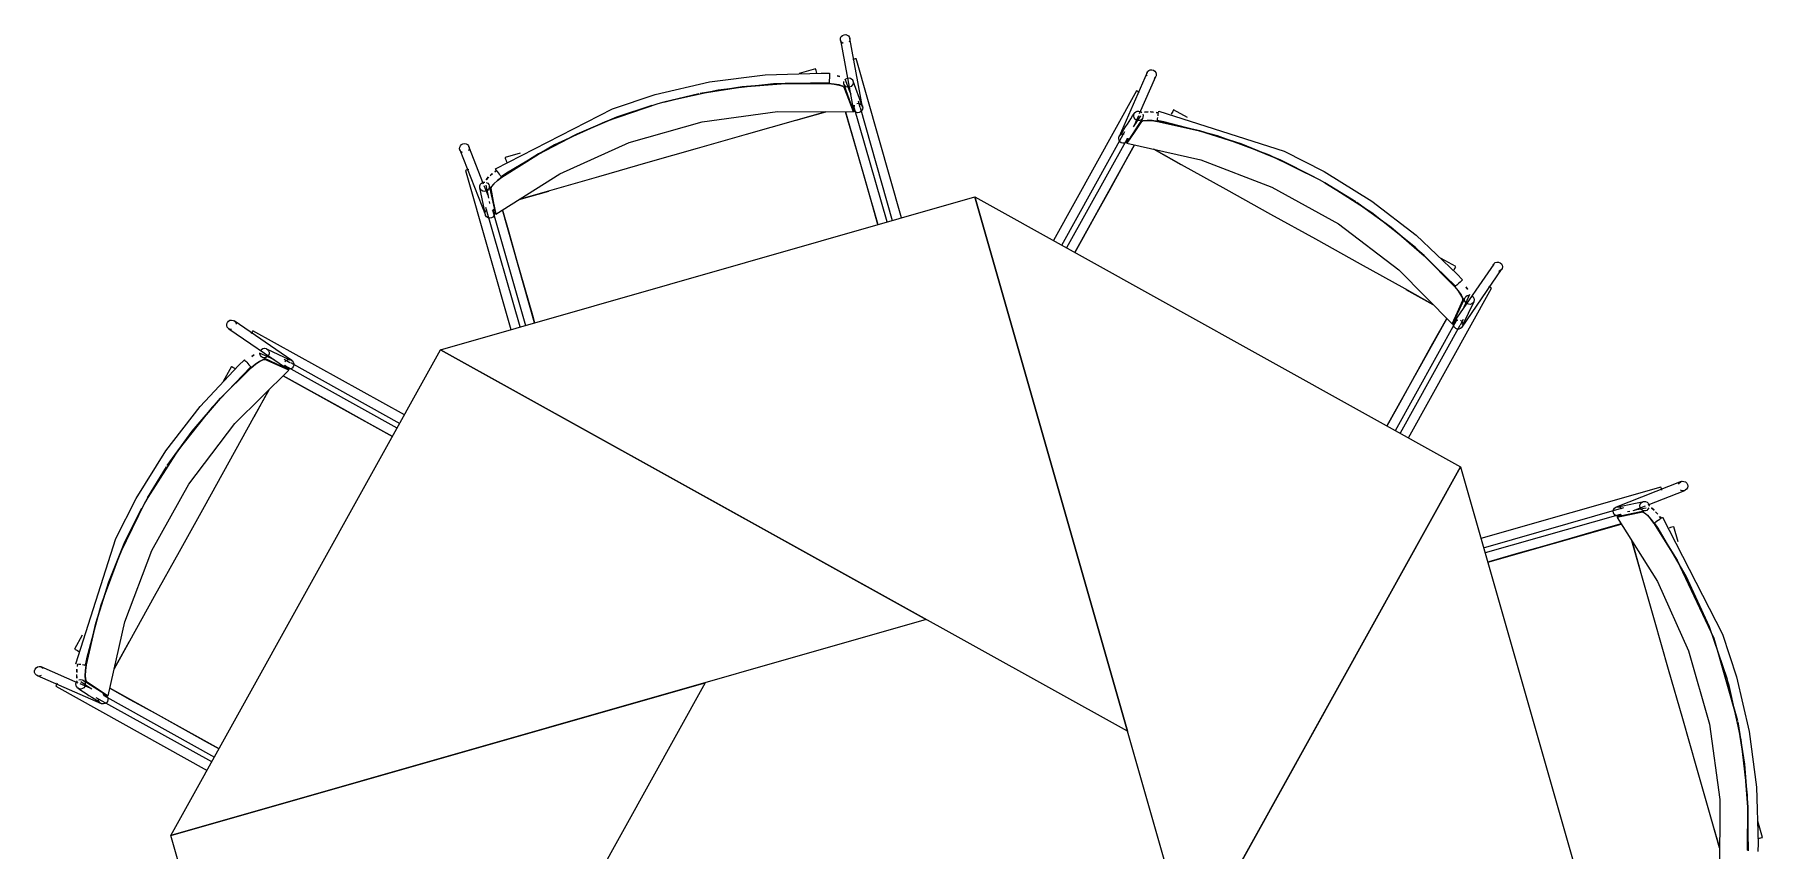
# Model space of a CAD drawing. Header units: metres. Extents: x 2.3 to 42.8, y 0.9 to 31.9.
# Drawn here: x 29.4 to 30.18, y 11.767 to 12.135 of the extents above; entities that cross this region are included whole.
import ezdxf

# ---------------------------------------------------------------- set-up
doc = ezdxf.new("R2010")
doc.units = ezdxf.units.M
for name, color, linetype in [('ARREDI', 9, 'Continuous'), ('PARETI_STRUTTURE', 7, 'Continuous'), ('PORTE_SCALE', 2, 'Continuous')]:
    doc.layers.add(name, color=color, linetype=linetype)

msp = doc.modelspace()

# ---------------------------------------------------------------- linework, layer by layer
at = {"layer": 'ARREDI'}
for points in [[(29.76514, 12.13088), (29.76455, 12.13131), (29.76413, 12.13194), (29.76398, 12.13241), (29.76398, 12.13243), (29.76395, 12.13266), (29.76403, 12.13341), (29.76437, 12.13408)], [(29.76436, 12.13407), (29.7649, 12.13459), (29.7656, 12.13489), (29.76635, 12.13493), (29.76707, 12.13474), (29.76767, 12.1343), (29.76808, 12.13368), (29.76824, 12.1332), (29.76826, 12.13295), (29.76818, 12.13221), (29.76785, 12.13155)], [(29.75275, 12.11953), (29.75276, 12.1195)], [(29.75335, 12.11743), (29.75314, 12.11814), (29.75296, 12.11878), (29.75284, 12.11924), (29.75275, 12.1195)], [(29.77019, 12.12384), (29.76955, 12.12366)], [(29.77096, 12.12406), (29.77068, 12.12398), (29.77018, 12.12384)], [(29.771, 12.12407), (29.77101, 12.12407)], [(29.90225, 12.11614), (29.90208, 12.11686), (29.90216, 12.11761), (29.90225, 12.11783), (29.90225, 12.11785), (29.9025, 12.11826), (29.90304, 12.11878), (29.90373, 12.11907), (29.90448, 12.11911), (29.90521, 12.11889), (29.9058, 12.11843), (29.90622, 12.1178)], [(29.61129, 12.07068), (29.60935, 12.06922), (29.60764, 12.06768), (29.60654, 12.06639), (29.60622, 12.06555), (29.60736, 12.05975), (29.6085, 12.05395), (29.63744, 12.07223), (29.66872, 12.08623), (29.70168, 12.09565), (29.73562, 12.10032), (29.76986, 12.10009), (29.76776, 12.10562), (29.76565, 12.11115)], [(29.75849, 12.11283), (29.73906, 12.11291), (29.71966, 12.11143), (29.70071, 12.10841)], [(29.70075, 12.10842), (29.71973, 12.11144), (29.73916, 12.11292), (29.75864, 12.11283)], [(29.76565, 12.11115), (29.76494, 12.11169), (29.76333, 12.11221), (29.76107, 12.11261), (29.75864, 12.11282)], [(29.75864, 12.11282), (29.7612, 12.1126), (29.76342, 12.1122), (29.76499, 12.11168), (29.76567, 12.11114)], [(29.75893, 12.11452), (29.75889, 12.11388), (29.75887, 12.11342), (29.75886, 12.11319)], [(29.75908, 12.11724), (29.7591, 12.11748), (29.7591, 12.11749), (29.7591, 12.11745), (29.75908, 12.11717), (29.75904, 12.11667), (29.75901, 12.116), (29.75897, 12.11525), (29.75893, 12.11452)], [(29.76375, 12.11604), (29.76246, 12.11628)], [(29.76246, 12.11627), (29.7637, 12.11605)], [(29.76932, 12.11208), (29.76878, 12.11156), (29.76809, 12.11124), (29.76735, 12.11119), (29.76663, 12.11138), (29.76603, 12.1118), (29.76603, 12.11181), (29.76563, 12.11241), (29.76557, 12.11255), (29.76545, 12.11312), (29.76554, 12.11385)], [(29.76599, 12.115), (29.76811, 12.10948), (29.76862, 12.10813)], [(29.76642, 12.11504), (29.76711, 12.11535), (29.76785, 12.11542), (29.76857, 12.11522), (29.76917, 12.11479), (29.76921, 12.11475), (29.76957, 12.1142), (29.76963, 12.11404), (29.76975, 12.11347), (29.76965, 12.11274), (29.76932, 12.11207)], [(29.90622, 12.11781), (29.90638, 12.11709), (29.9063, 12.11634), (29.90622, 12.11611), (29.90622, 12.1161), (29.90597, 12.11568), (29.90543, 12.11517)], [(29.61129, 12.07068), (29.62776, 12.08106), (29.64504, 12.09007), (29.66301, 12.09767), (29.67887, 12.10291)], [(29.67886, 12.1029), (29.66304, 12.09768), (29.64511, 12.09011), (29.62786, 12.08111), (29.61141, 12.07076)], [(29.68425, 12.10444), (29.70014, 12.1083)], [(29.7001, 12.10829), (29.68427, 12.10444)], [(29.77013, 12.1031), (29.76985, 12.1001)], [(29.76985, 12.1001), (29.77013, 12.1031)], [(29.77135, 12.10394), (29.7721, 12.10399), (29.77282, 12.10378), (29.77343, 12.10334), (29.77385, 12.10273), (29.77398, 12.10225), (29.77398, 12.10224), (29.77401, 12.102), (29.77393, 12.10125), (29.7736, 12.10059)], [(29.89748, 12.10958), (29.89749, 12.10957)], [(29.89823, 12.10916), (29.89779, 12.10941), (29.89752, 12.10955)], [(29.89882, 12.10884), (29.89823, 12.10915)], [(29.75743, 12.10017), (29.74365, 12.09623), (29.72152, 12.08991), (29.69933, 12.08356), (29.67711, 12.0772), (29.6549, 12.07085), (29.63279, 12.06454), (29.61901, 12.06059)], [(29.74402, 12.09632), (29.75745, 12.10017)], [(29.78085, 12.04929), (29.77824, 12.05843), (29.77403, 12.07314), (29.76983, 12.08783), (29.76632, 12.10011)], [(29.7736, 12.10059), (29.77306, 12.10008), (29.77237, 12.09977), (29.77162, 12.09971), (29.77089, 12.09992), (29.7703, 12.10037)], [(29.90699, 12.0958), (29.90457, 12.09615), (29.90228, 12.09626), (29.90058, 12.09612), (29.89978, 12.09576), (29.89647, 12.09086), (29.89318, 12.08596), (29.92657, 12.07842), (29.95858, 12.06619), (29.98856, 12.04955), (30.01586, 12.02883), (30.0399, 12.00449), (30.04233, 12.00987), (30.04475, 12.01528)], [(29.89609, 12.09332), (29.897, 12.0947), (29.89942, 12.09825)], [(29.89641, 12.0975), (29.89623, 12.09823), (29.89631, 12.09896), (29.89656, 12.09949), (29.89664, 12.09963), (29.89713, 12.10009), (29.89717, 12.10012), (29.89785, 12.10039), (29.8986, 12.10042), (29.89931, 12.1002), (29.89991, 12.09974)], [(29.90032, 12.09911), (29.9005, 12.09839), (29.90042, 12.09765), (29.90017, 12.09712), (29.90008, 12.09699), (29.89955, 12.0965), (29.89954, 12.0965), (29.89887, 12.09622), (29.89812, 12.09619), (29.89742, 12.09642), (29.89682, 12.09687), (29.8964, 12.0975)], [(29.89976, 12.09577), (29.90054, 12.09613), (29.90219, 12.09627), (29.90445, 12.09617), (29.90698, 12.09581)], [(29.90273, 12.10011), (29.90108, 12.09997)], [(29.90112, 12.09996), (29.9028, 12.10009)], [(29.90499, 12.1), (29.90371, 12.10005)], [(29.90395, 12.10004), (29.9051, 12.09998)], [(29.90638, 12.0998), (29.90745, 12.09965)], [(29.90745, 12.09965), (29.90638, 12.0998)], [(29.90685, 12.09622), (29.9069, 12.09644), (29.90698, 12.0969), (29.90709, 12.09753)], [(29.90699, 12.09581), (29.92597, 12.09149), (29.94457, 12.08566), (29.96264, 12.07832), (29.97756, 12.07081)], [(29.97754, 12.07081), (29.96267, 12.0783), (29.94464, 12.08563), (29.92609, 12.09147), (29.90713, 12.09579)], [(29.90721, 12.09826), (29.90734, 12.09899), (29.90745, 12.09965)], [(29.90754, 12.10015), (29.90758, 12.10042), (29.90759, 12.10046), (29.90759, 12.10045)], [(29.91422, 12.10098), (29.9141, 12.10075), (29.91386, 12.10033), (29.91354, 12.09975), (29.91318, 12.09911)], [(29.88964, 12.08729), (29.88947, 12.08801), (29.88955, 12.08876), (29.88964, 12.08898), (29.88964, 12.08899), (29.88989, 12.08941), (29.89043, 12.08992), (29.89112, 12.09022), (29.89187, 12.09026)], [(29.89336, 12.08683), (29.89282, 12.08631), (29.89212, 12.08603), (29.89137, 12.08599), (29.89065, 12.08621), (29.89005, 12.08666), (29.88964, 12.08728)], [(29.89318, 12.08595), (29.89349, 12.08822)], [(29.59357, 12.08171), (29.59293, 12.0821), (29.59247, 12.08268), (29.59237, 12.0829), (29.59236, 12.08291), (29.59223, 12.08339), (29.59226, 12.08414), (29.59254, 12.08483), (29.59305, 12.08539), (29.59372, 12.08573), (29.59446, 12.08585), (29.59519, 12.08569)], [(29.59519, 12.0857), (29.59583, 12.08531), (29.59629, 12.08472), (29.59639, 12.0845), (29.5964, 12.08449), (29.59653, 12.08401), (29.5965, 12.08326), (29.59622, 12.08257)], [(29.61275, 12.07946), (29.61282, 12.07921), (29.61296, 12.07874), (29.61314, 12.07811), (29.61335, 12.07739)], [(29.89662, 12.08517), (29.89155, 12.07606), (29.88529, 12.06476), (29.87901, 12.05347), (29.87274, 12.04215), (29.86972, 12.03672)], [(29.9053, 12.08322), (29.9175, 12.07644)], [(30.03117, 12.01333), (30.01864, 12.02029), (29.99853, 12.03146), (29.97834, 12.04266), (29.95813, 12.05389), (29.93795, 12.06509), (29.91784, 12.07626), (29.90531, 12.08322)], [(29.59566, 12.07393), (29.59517, 12.07379), (29.59488, 12.07371), (29.59482, 12.0737), (29.59484, 12.0737)], [(29.5963, 12.07412), (29.59566, 12.07394)], [(29.60598, 12.07137), (29.60701, 12.0723)], [(29.60692, 12.07224), (29.60598, 12.07137)], [(29.60804, 12.07307), (29.6089, 12.07373)], [(29.6089, 12.07373), (29.60804, 12.07308)], [(29.60843, 12.07441), (29.60844, 12.07439)], [(29.61014, 12.07197), (29.60972, 12.07257), (29.60929, 12.07318), (29.6089, 12.07372), (29.60861, 12.07414), (29.60845, 12.07437)], [(29.61091, 12.07088), (29.61077, 12.07108), (29.6105, 12.07145), (29.61014, 12.07198)], [(29.60261, 12.0644), (29.60197, 12.06479), (29.60151, 12.06537), (29.60131, 12.06592), (29.60128, 12.06607), (29.60129, 12.06674), (29.60131, 12.06679), (29.60158, 12.06747), (29.6021, 12.06801), (29.60276, 12.06836), (29.60351, 12.06846)], [(29.60424, 12.0683), (29.60488, 12.06791), (29.60534, 12.06733), (29.60555, 12.06679), (29.60558, 12.06664), (29.60555, 12.06591), (29.60527, 12.06523), (29.60476, 12.06469), (29.60409, 12.06435), (29.60334, 12.06425), (29.60262, 12.0644)], [(29.60525, 12.07071), (29.60419, 12.06945)], [(29.60534, 12.06122), (29.60502, 12.06284), (29.6042, 12.06706)], [(29.60421, 12.06947), (29.6053, 12.07075)], [(29.6062, 12.06554), (29.60651, 12.06635), (29.60757, 12.06763), (29.60925, 12.06914), (29.61129, 12.07068)], [(29.619, 12.06059), (29.63242, 12.06441)], [(29.98245, 12.06809), (29.99641, 12.05957)], [(29.99638, 12.0596), (29.98246, 12.06809)], [(29.60583, 12.05872), (29.60565, 12.05966)], [(30.04088, 12.02152), (30.02719, 12.03533), (30.01243, 12.04798), (29.9969, 12.05926)], [(29.99693, 12.05924), (30.01248, 12.04794), (30.02727, 12.03525), (30.04097, 12.02142)], [(29.60505, 12.05239), (29.60441, 12.05278), (29.60395, 12.05336), (29.60384, 12.05358), (29.60384, 12.0536), (29.60372, 12.05407), (29.60375, 12.05482), (29.60404, 12.05551), (29.60454, 12.05607)], [(29.60801, 12.0547), (29.60798, 12.05395), (29.6077, 12.05325), (29.60719, 12.0527), (29.60653, 12.05235), (29.60578, 12.05224), (29.60505, 12.05239)], [(29.6085, 12.05395), (29.60711, 12.05577)], [(29.61148, 12.05584), (29.61435, 12.04581), (29.6179, 12.03339), (29.62146, 12.02098), (29.62501, 12.00852), (29.62603, 12.00502)], [(30.04049, 12.02841), (30.04085, 12.02907), (30.04117, 12.02964), (30.04141, 12.03007), (30.04153, 12.03029)], [(30.05823, 12.03032), (30.05837, 12.03106), (30.0586, 12.03149), (30.0586, 12.0315), (30.05876, 12.0317), (30.05934, 12.03216), (30.06005, 12.03239)], [(30.06005, 12.0324), (30.0608, 12.03238), (30.06149, 12.0321), (30.06206, 12.0316), (30.06242, 12.03095), (30.06255, 12.03021), (30.06241, 12.02948), (30.06217, 12.02905), (30.06217, 12.02903), (30.06202, 12.02884), (30.06144, 12.02838), (30.06073, 12.02815)], [(30.01897, 12.02009), (30.03118, 12.01331)], [(30.04475, 12.01528), (30.04462, 12.01615), (30.04386, 12.01765), (30.04254, 12.01954), (30.04097, 12.02141)], [(30.04098, 12.02141), (30.04262, 12.01945), (30.04391, 12.01759), (30.04466, 12.01612), (30.04477, 12.01526)], [(30.04238, 12.02241), (30.04191, 12.02198), (30.04156, 12.02168), (30.04139, 12.02152)], [(30.04441, 12.02422), (30.04458, 12.02438), (30.04461, 12.02439), (30.04456, 12.02436), (30.04436, 12.02418), (30.04398, 12.02385), (30.04348, 12.0234), (30.04293, 12.0229), (30.04238, 12.02242)], [(30.04771, 12.01776), (30.04531, 12.01235), (30.04471, 12.01104)], [(30.048, 12.01333), (30.04725, 12.01335), (30.04654, 12.01363), (30.04597, 12.0141), (30.04561, 12.01475), (30.04549, 12.01547), (30.04562, 12.01618), (30.04568, 12.01632), (30.046, 12.01681), (30.04658, 12.01726), (30.04729, 12.0175)], [(30.04611, 12.02115), (30.04682, 12.02012)], [(30.04687, 12.02008), (30.04612, 12.02114)], [(30.04875, 12.01722), (30.04932, 12.01673), (30.0497, 12.01609), (30.04981, 12.01537), (30.04981, 12.0153), (30.04967, 12.01465), (30.04961, 12.01451), (30.04929, 12.01402), (30.04871, 12.01357), (30.048, 12.01333)], [(30.05693, 12.02104), (30.05635, 12.02136)], [(30.05767, 12.02063), (30.05768, 12.02062), (30.05763, 12.02065), (30.05738, 12.0208), (30.05693, 12.02105)], [(29.4872, 12.00376), (29.48721, 12.00451), (29.48749, 12.00521), (29.48799, 12.00578), (29.48864, 12.00614), (29.48938, 12.00626), (29.49012, 12.00612), (29.49055, 12.00589), (29.49056, 12.00589), (29.49075, 12.00573), (29.49121, 12.00515), (29.49145, 12.00444)], [(29.48927, 12.00194), (29.48854, 12.00208), (29.48811, 12.00232), (29.48809, 12.00232), (29.4879, 12.00247), (29.48744, 12.00305), (29.4872, 12.00376)], [(30.01051, 11.95854), (30.01637, 11.96911), (30.0238, 11.98247), (30.03121, 11.99583), (30.03742, 12.007)], [(30.0399, 12.00449), (30.04222, 12.00642)], [(30.04223, 12.00642), (30.03991, 12.00449)], [(30.0429, 12.00219), (30.04215, 12.0022), (30.04146, 12.00248), (30.04089, 12.00298), (30.04053, 12.00363), (30.0404, 12.00437)], [(30.04367, 12.00615), (30.04424, 12.00565), (30.0446, 12.00499), (30.04473, 12.00426), (30.04458, 12.00352), (30.04435, 12.00309), (30.04434, 12.00308), (30.0442, 12.00288), (30.04362, 12.00242), (30.04291, 12.00219)], [(29.49855, 12.00065), (29.49823, 12.00006)], [(29.49896, 12.00139), (29.49898, 12.0014), (29.49895, 12.00136), (29.4988, 12.00109), (29.49855, 12.00065)], [(29.42379, 11.8507), (29.42344, 11.84829), (29.42333, 11.84599), (29.42347, 11.8443), (29.42383, 11.84349), (29.42873, 11.84019), (29.43364, 11.8369), (29.44118, 11.87029), (29.4534, 11.9023), (29.47004, 11.93227), (29.49076, 11.95958), (29.51511, 11.98362), (29.50972, 11.98605), (29.50432, 11.98847)], [(29.49537, 11.98813), (29.49522, 11.98829), (29.4952, 11.98832), (29.49523, 11.98828), (29.49541, 11.98807), (29.49575, 11.9877), (29.49619, 11.9872), (29.49669, 11.98664), (29.49718, 11.9861)], [(29.49718, 11.9861), (29.49761, 11.98562), (29.49792, 11.98528), (29.49807, 11.98511)], [(29.49818, 11.98469), (29.50014, 11.98633), (29.502, 11.98762), (29.50347, 11.98837), (29.50433, 11.98848)], [(29.50432, 11.98846), (29.50344, 11.98834), (29.50194, 11.98758), (29.50005, 11.98626), (29.49818, 11.98469)], [(29.49844, 11.98983), (29.49947, 11.99054)], [(29.49952, 11.99059), (29.49845, 11.98984)], [(29.50183, 11.99143), (29.50724, 11.98902), (29.50855, 11.98843)], [(29.50626, 11.99171), (29.50625, 11.99096), (29.50597, 11.99026), (29.5055, 11.98969), (29.50485, 11.98933), (29.50412, 11.9892), (29.50341, 11.98934), (29.50328, 11.9894), (29.50279, 11.98971), (29.50233, 11.9903), (29.5021, 11.99101)], [(29.50238, 11.99247), (29.50286, 11.99304), (29.5035, 11.99341), (29.50422, 11.99354), (29.50429, 11.99352), (29.50495, 11.99338), (29.50509, 11.99333), (29.50557, 11.99301), (29.50603, 11.99242), (29.50627, 11.99172)], [(29.51318, 11.98594), (29.51511, 11.98362)], [(29.51511, 11.98362), (29.51318, 11.98594)], [(29.51345, 11.98739), (29.51395, 11.98796), (29.5146, 11.98832), (29.51534, 11.98845), (29.51607, 11.98829), (29.5165, 11.98807), (29.51652, 11.98806), (29.51671, 11.98792), (29.51717, 11.98733), (29.51741, 11.98663)], [(29.51741, 11.98662), (29.5174, 11.98587), (29.51712, 11.98518), (29.51662, 11.98461), (29.51597, 11.98425), (29.51523, 11.98412)], [(29.49807, 11.98459), (29.48426, 11.97091), (29.47161, 11.95615), (29.46033, 11.94062)], [(29.46035, 11.94064), (29.47166, 11.9562), (29.48434, 11.97099), (29.49817, 11.98468)], [(29.49118, 11.98421), (29.49053, 11.98457), (29.48996, 11.98489), (29.48953, 11.98512), (29.4893, 11.98525)], [(29.5619, 11.95375), (29.5505, 11.96009), (29.53712, 11.96752), (29.52376, 11.97493), (29.51259, 11.98113)], [(29.50626, 11.97489), (29.49931, 11.96236), (29.48814, 11.94225), (29.47693, 11.92205), (29.46571, 11.90184), (29.4545, 11.88166), (29.44333, 11.86155), (29.43638, 11.84903)], [(29.49951, 11.96269), (29.50629, 11.97489)], [(29.45999, 11.94009), (29.4515, 11.92618)], [(29.45151, 11.92617), (29.46002, 11.94012)], [(30.142, 11.93225), (30.14238, 11.93288), (30.14297, 11.93334), (30.14319, 11.93344), (30.1432, 11.93345), (30.14368, 11.93358), (30.14443, 11.93355), (30.14512, 11.93327), (30.14568, 11.93276), (30.14602, 11.93209), (30.14613, 11.93136), (30.14598, 11.93062)], [(30.12469, 11.9232), (30.12508, 11.92384), (30.12566, 11.9243), (30.1262, 11.9245), (30.12636, 11.92453), (30.12702, 11.92452), (30.12708, 11.9245), (30.12776, 11.92423), (30.1283, 11.92371), (30.12865, 11.92305), (30.12875, 11.9223)], [(30.13422, 11.93015), (30.13408, 11.93064), (30.134, 11.93093), (30.13398, 11.93099), (30.13398, 11.93097)], [(30.1344, 11.92951), (30.13422, 11.93015)], [(30.14598, 11.93062), (30.1456, 11.92998), (30.14501, 11.92952), (30.14479, 11.92943), (30.14478, 11.92941), (30.1443, 11.92929), (30.14355, 11.92931), (30.14286, 11.92959)], [(29.42378, 11.8507), (29.4281, 11.86969), (29.43394, 11.88829), (29.44127, 11.90635), (29.44878, 11.92127)], [(29.44878, 11.92126), (29.4413, 11.90638), (29.43396, 11.88836), (29.42813, 11.8698), (29.42381, 11.85084)], [(30.11498, 11.91781), (30.11423, 11.91783), (30.11354, 11.91811), (30.11298, 11.91863), (30.11264, 11.91928), (30.11252, 11.92003), (30.11268, 11.92076)], [(30.11268, 11.92076), (30.11307, 11.9214), (30.11365, 11.92186), (30.11387, 11.92195), (30.11389, 11.92197), (30.11436, 11.92209), (30.11511, 11.92207), (30.1158, 11.92177), (30.11636, 11.92127)], [(30.13097, 11.91452), (30.12951, 11.91647), (30.12797, 11.91817), (30.12667, 11.91927), (30.12584, 11.91959), (30.12004, 11.91845), (30.11424, 11.91731), (30.13252, 11.88837), (30.14652, 11.85709), (30.15594, 11.82413), (30.1606, 11.79019), (30.16038, 11.75595), (30.16591, 11.75805), (30.17144, 11.76016)], [(30.11424, 11.91731), (30.11606, 11.9187)], [(30.11901, 11.91998), (30.11995, 11.92016)], [(30.12151, 11.92047), (30.12313, 11.92079), (30.12735, 11.92161)], [(30.12859, 11.92157), (30.1282, 11.92093), (30.12762, 11.92047), (30.12708, 11.92026), (30.12693, 11.92024), (30.1262, 11.92026), (30.12552, 11.92054), (30.12498, 11.92106), (30.12463, 11.92172), (30.12454, 11.92247), (30.12469, 11.9232)], [(30.12583, 11.91961), (30.12664, 11.9193), (30.12792, 11.91825), (30.12943, 11.91656), (30.13097, 11.91452)], [(30.131, 11.92057), (30.12974, 11.92162)], [(30.12976, 11.9216), (30.13104, 11.92052)], [(30.13252, 11.91889), (30.13166, 11.91984)], [(30.13166, 11.91983), (30.13259, 11.91881)], [(30.13226, 11.91567), (30.13286, 11.91609), (30.13347, 11.91652), (30.13401, 11.91691), (30.13443, 11.9172), (30.13466, 11.91736)], [(30.13336, 11.91777), (30.13401, 11.91691)], [(30.13402, 11.91691), (30.13337, 11.91777)], [(30.13469, 11.91739), (30.13468, 11.91737)], [(30.11612, 11.91433), (30.1061, 11.91147), (30.09368, 11.90791), (30.08126, 11.90435), (30.0688, 11.9008), (30.05637, 11.89724)], [(30.13097, 11.91452), (30.14135, 11.89805), (30.15796, 11.86281), (30.16859, 11.82567)], [(30.16858, 11.82571), (30.15797, 11.86277), (30.14141, 11.89794), (30.13106, 11.9144)], [(30.13117, 11.91491), (30.13136, 11.91504), (30.13174, 11.91531), (30.13227, 11.91567)], [(30.13975, 11.91306), (30.1395, 11.913), (30.13902, 11.91286), (30.1384, 11.91268), (30.13768, 11.91247)], [(30.12087, 11.90681), (30.12469, 11.89339)], [(30.16046, 11.76839), (30.15652, 11.78216), (30.1502, 11.80429), (30.14385, 11.82648), (30.13749, 11.84871), (30.13114, 11.87091), (30.12482, 11.89303), (30.12088, 11.9068)], [(29.41861, 11.85794), (29.41885, 11.85781), (29.41926, 11.85757), (29.41985, 11.85726), (29.42049, 11.85689)], [(29.43638, 11.84902), (29.44316, 11.86121)], [(29.40346, 11.84596), (29.40274, 11.8458), (29.40199, 11.84588), (29.40176, 11.84596), (29.40175, 11.84596), (29.40133, 11.84621), (29.40082, 11.84676), (29.40053, 11.84745), (29.4005, 11.8482), (29.40071, 11.84892), (29.40117, 11.84952), (29.40179, 11.84994)], [(29.40179, 11.84993), (29.40251, 11.8501), (29.40326, 11.85002), (29.40348, 11.84993), (29.4035, 11.84993), (29.40391, 11.84968), (29.40443, 11.84914)], [(29.41945, 11.85125), (29.41917, 11.8513), (29.41913, 11.85131), (29.41914, 11.85131)], [(29.41949, 11.84645), (29.41963, 11.84481)], [(29.41964, 11.84484), (29.4195, 11.84652)], [(29.4196, 11.84871), (29.41954, 11.84743)], [(29.41956, 11.84766), (29.41961, 11.84881)], [(29.41994, 11.85117), (29.41979, 11.8501)], [(29.4198, 11.85009), (29.41995, 11.85116)], [(29.42134, 11.85093), (29.4206, 11.85105), (29.41995, 11.85116)], [(29.42337, 11.85057), (29.42315, 11.85061), (29.42269, 11.85069), (29.42207, 11.85081)], [(29.42382, 11.84347), (29.42346, 11.84425), (29.42332, 11.8459), (29.42342, 11.84817), (29.42378, 11.85069)], [(29.41002, 11.84119), (29.41003, 11.8412)], [(29.41043, 11.84195), (29.41018, 11.8415), (29.41004, 11.84124)], [(29.41076, 11.84253), (29.41044, 11.84195)], [(29.42209, 11.84012), (29.42137, 11.83994), (29.42063, 11.84003), (29.4201, 11.84028), (29.41997, 11.84036), (29.41951, 11.84085), (29.41948, 11.84089), (29.4192, 11.84157), (29.41917, 11.84232), (29.4194, 11.84303), (29.41985, 11.84362)], [(29.42048, 11.84403), (29.42121, 11.84421), (29.42194, 11.84413), (29.42247, 11.84388), (29.42261, 11.8438), (29.4231, 11.84327), (29.42337, 11.84259), (29.4234, 11.84184), (29.42318, 11.84113), (29.42272, 11.84053), (29.4221, 11.84012)], [(29.42627, 11.8398), (29.4249, 11.84072), (29.42134, 11.84314)], [(29.43442, 11.84034), (29.44353, 11.83528), (29.45484, 11.82901), (29.46613, 11.82274), (29.47745, 11.81645), (29.48373, 11.81296)], [(29.43231, 11.83335), (29.43159, 11.83319), (29.43084, 11.83327), (29.43061, 11.83335), (29.4306, 11.83335), (29.43018, 11.8336), (29.42967, 11.83415), (29.42938, 11.83484), (29.42934, 11.83559)], [(29.43364, 11.8369), (29.43138, 11.8372)], [(29.43277, 11.83707), (29.43328, 11.83653), (29.43356, 11.83584), (29.4336, 11.83509), (29.43338, 11.83436), (29.43294, 11.83377), (29.43231, 11.83335)], [(30.17312, 11.76732), (30.1732, 11.78675), (30.17172, 11.80615), (30.1687, 11.8251)], [(30.16871, 11.82507), (30.17173, 11.80608), (30.17321, 11.78665), (30.17311, 11.76718)], [(30.15661, 11.78179), (30.16046, 11.76836)], [(30.17772, 11.77246), (30.17843, 11.77267), (30.17907, 11.77285), (30.17953, 11.77298), (30.17979, 11.77306)], [(30.17982, 11.77306), (30.17979, 11.77305)]]:
    msp.add_lwpolyline(points, dxfattribs=at)
for points in [[(29.58364, 11.99289), (29.82455, 12.06179), (29.89344, 11.82087)], [(29.82455, 12.06179), (30.04362, 11.94015), (29.92198, 11.72108)], [(29.46199, 11.77383), (29.58363, 11.9929), (29.8027, 11.87126)], [(30.04361, 11.94015), (30.11251, 11.69923), (29.8716, 11.63034)], [(29.5309, 11.53291), (29.462, 11.77383), (29.70291, 11.84272)]]:
    msp.add_lwpolyline(points, close=True, dxfattribs=at)
at = {"layer": 'PARETI_STRUTTURE'}
for points in [[(29.76398, 12.13241), (29.76973, 12.10146)], [(29.77399, 12.10225), (29.76824, 12.13321)], [(29.75275, 12.11953), (29.7454, 12.11743)], [(29.79153, 12.05235), (29.77101, 12.12408)], [(29.68035, 12.10786), (29.70498, 12.1136), (29.73006, 12.11685), (29.75533, 12.1176), (29.75909, 12.11749)], [(29.75885, 12.11317), (29.73374, 12.11278), (29.70883, 12.10988), (29.68433, 12.10447), (29.68155, 12.1037)], [(29.76951, 12.10152), (29.76947, 12.10165), (29.76943, 12.10177), (29.76937, 12.1019), (29.76933, 12.10202), (29.76929, 12.10214), (29.76925, 12.10226), (29.7692, 12.10239), (29.76916, 12.10251), (29.76911, 12.10264), (29.76906, 12.10276), (29.76902, 12.10289), (29.76898, 12.10301), (29.76894, 12.10314), (29.7689, 12.10326), (29.76884, 12.10337), (29.7688, 12.1035), (29.76876, 12.10362), (29.76872, 12.10375), (29.76868, 12.10387), (29.76862, 12.104), (29.76858, 12.10412), (29.76854, 12.10425), (29.7685, 12.10437), (29.76845, 12.10448), (29.76841, 12.10461), (29.76836, 12.10473), (29.76831, 12.10486), (29.76827, 12.10498), (29.76823, 12.10511), (29.76819, 12.10523), (29.76813, 12.10536), (29.76809, 12.10548), (29.76805, 12.10559), (29.76801, 12.10572), (29.76797, 12.10584), (29.76793, 12.10597), (29.76787, 12.10609), (29.76783, 12.10622), (29.76779, 12.10634), (29.76775, 12.10647), (29.7677, 12.10659), (29.76766, 12.10672), (29.76761, 12.10683), (29.76756, 12.10695), (29.76752, 12.10708), (29.76748, 12.1072), (29.76744, 12.10733), (29.76738, 12.10745), (29.76734, 12.10758), (29.7673, 12.1077), (29.76726, 12.10783), (29.76722, 12.10794), (29.76718, 12.10807), (29.76712, 12.10819), (29.76708, 12.10832), (29.76704, 12.10844), (29.767, 12.10857), (29.76695, 12.10869), (29.76691, 12.10882), (29.76686, 12.10894), (29.76681, 12.10907), (29.76677, 12.10918), (29.76673, 12.1093), (29.76669, 12.10943), (29.76663, 12.10955), (29.76659, 12.10968), (29.76655, 12.1098), (29.76651, 12.10993), (29.76647, 12.11005), (29.76643, 12.11018), (29.76637, 12.11029), (29.76633, 12.11041), (29.76629, 12.11054), (29.76625, 12.11066), (29.7662, 12.11079), (29.76615, 12.11091), (29.76611, 12.11104), (29.76606, 12.11116), (29.76602, 12.11129), (29.76598, 12.1114), (29.76594, 12.11152), (29.76588, 12.11165), (29.76584, 12.11177), (29.7658, 12.1119), (29.76576, 12.11202), (29.76572, 12.11215), (29.76568, 12.11227), (29.76562, 12.1124), (29.76558, 12.11252), (29.76556, 12.11255)], [(29.76788, 12.1103), (29.7676, 12.11128)], [(29.76963, 12.11405), (29.77359, 12.10298)], [(29.90225, 12.11784), (29.88964, 12.08899)], [(29.89892, 12.0994), (29.90622, 12.1161)], [(29.60843, 12.07441), (29.66115, 12.10153), (29.68036, 12.10786)], [(29.68155, 12.1037), (29.65782, 12.0956), (29.63502, 12.08517), (29.61339, 12.07251), (29.61092, 12.07087)], [(29.77195, 12.10504), (29.77276, 12.10222)], [(29.89748, 12.10958), (29.86, 12.04211)], [(29.76629, 12.10012), (29.78083, 12.04929)], [(29.78499, 12.05048), (29.77008, 12.10259)], [(29.77283, 12.102), (29.78737, 12.05116)], [(29.90017, 12.09712), (29.89384, 12.08727)], [(29.89658, 12.09406), (29.89851, 12.09849)], [(29.89791, 12.09635), (29.89699, 12.09469)], [(29.98001, 12.06948), (29.95751, 12.08053), (29.93401, 12.08927), (29.90977, 12.0956), (29.90684, 12.0962)], [(29.90759, 12.10047), (29.96405, 12.08237), (29.98211, 12.07326)], [(29.92047, 12.09755), (29.91424, 12.10101)], [(29.8638, 12.04), (29.89225, 12.09125)], [(29.89323, 12.08791), (29.86596, 12.0388)], [(29.89361, 12.08725), (29.89404, 12.08824)], [(29.59236, 12.08291), (29.60385, 12.05359)], [(29.60304, 12.06752), (29.59639, 12.08449)], [(29.61959, 12.08145), (29.61273, 12.0795)], [(29.86974, 12.0367), (29.89666, 12.08517)], [(29.59483, 12.0737), (29.61534, 12.00196)], [(29.98211, 12.07326), (30.00358, 12.0599), (30.02361, 12.04447), (30.042, 12.02714), (30.0446, 12.02439)], [(29.60517, 12.06209), (29.60332, 12.0668)], [(29.60449, 12.06464), (29.60501, 12.06284)], [(29.60555, 12.06679), (29.60803, 12.05534)], [(30.04137, 12.02151), (30.02333, 12.03899), (30.00366, 12.05455), (29.98252, 12.06806), (29.98001, 12.06948)], [(29.61951, 12.00315), (29.6041, 12.05703)], [(29.60788, 12.05517), (29.60749, 12.05617)], [(29.60715, 12.05537), (29.62188, 12.00383)], [(29.62605, 12.00502), (29.61151, 12.05586)], [(30.04155, 12.03032), (30.03487, 12.03403)], [(30.0586, 12.03149), (30.04078, 12.00553)], [(30.04435, 12.00309), (30.06217, 12.02904)], [(30.02022, 11.95315), (30.05769, 12.02062)], [(30.04067, 12.00574), (30.04073, 12.00586), (30.04078, 12.00598), (30.04084, 12.0061), (30.04089, 12.00621), (30.04095, 12.00634), (30.041, 12.00645), (30.04106, 12.00657), (30.04112, 12.00668), (30.04117, 12.00681), (30.04123, 12.00692), (30.04128, 12.00705), (30.04134, 12.00716), (30.04141, 12.00728), (30.04146, 12.00741), (30.04152, 12.00752), (30.04157, 12.00764), (30.04163, 12.00775), (30.04169, 12.00788), (30.04174, 12.00799), (30.0418, 12.00811), (30.04185, 12.00823), (30.04191, 12.00835), (30.04196, 12.00846), (30.04202, 12.00859), (30.04207, 12.0087), (30.04213, 12.00882), (30.04219, 12.00893), (30.04224, 12.00906), (30.0423, 12.00918), (30.04235, 12.0093), (30.04241, 12.00942), (30.04246, 12.00953), (30.04252, 12.00966), (30.04257, 12.00977), (30.04263, 12.00989), (30.04269, 12.01), (30.04275, 12.01013), (30.04281, 12.01024), (30.04287, 12.01036), (30.04292, 12.01048), (30.04298, 12.0106), (30.04303, 12.01073), (30.04309, 12.01084), (30.04314, 12.01096), (30.0432, 12.01107), (30.04325, 12.0112), (30.04331, 12.01131), (30.04337, 12.01143), (30.04342, 12.01155), (30.04348, 12.01167), (30.04353, 12.01178), (30.04359, 12.01191), (30.04364, 12.01202), (30.0437, 12.01214), (30.04375, 12.01225), (30.04381, 12.01238), (30.04387, 12.0125), (30.04392, 12.01261), (30.04398, 12.01274), (30.04403, 12.01285), (30.0441, 12.01298), (30.04416, 12.01309), (30.04421, 12.01321), (30.04427, 12.01332), (30.04432, 12.01345), (30.04438, 12.01356), (30.04444, 12.01368), (30.04449, 12.0138), (30.04455, 12.01392), (30.0446, 12.01405), (30.04466, 12.01416), (30.04471, 12.01428), (30.04477, 12.01439), (30.04482, 12.01452), (30.04488, 12.01463), (30.04494, 12.01475), (30.04499, 12.01486), (30.04505, 12.01499), (30.0451, 12.0151), (30.04516, 12.01523), (30.04521, 12.01534), (30.04527, 12.01546), (30.04532, 12.01557), (30.04538, 12.0157), (30.04545, 12.01582), (30.0455, 12.01593), (30.04556, 12.01606), (30.04562, 12.01617), (30.04567, 12.0163), (30.04569, 12.01632)], [(30.04961, 12.01451), (30.04459, 12.00389)], [(30.04531, 12.01235), (30.04623, 12.01399)], [(29.4881, 12.00232), (29.51406, 11.98449)], [(29.51651, 11.98807), (29.49055, 12.00589)], [(30.0374, 12.00702), (30.01048, 11.95855)], [(30.01427, 11.95645), (30.04183, 12.00609)], [(30.04335, 12.00373), (30.01643, 11.95524)], [(30.04488, 12.00649), (30.04345, 12.00392)], [(29.56729, 11.96346), (29.49897, 12.0014)], [(29.44633, 11.92583), (29.45969, 11.9473), (29.47512, 11.96733), (29.49246, 11.98572), (29.49521, 11.98831)], [(29.51385, 11.98439), (29.51373, 11.98444), (29.51362, 11.9845), (29.51349, 11.98455), (29.51338, 11.98461), (29.51326, 11.98466), (29.51315, 11.98472), (29.51302, 11.98478), (29.51291, 11.98483), (29.51279, 11.98489), (29.51267, 11.98494), (29.51255, 11.985), (29.51244, 11.98505), (29.51231, 11.98512), (29.51219, 11.98518), (29.51208, 11.98523), (29.51195, 11.98529), (29.51184, 11.98535), (29.51172, 11.9854), (29.5116, 11.98546), (29.51148, 11.98551), (29.51137, 11.98557), (29.51124, 11.98562), (29.51113, 11.98568), (29.51101, 11.98573), (29.5109, 11.98579), (29.51077, 11.98585), (29.51066, 11.9859), (29.51054, 11.98596), (29.51041, 11.98601), (29.5103, 11.98607), (29.51017, 11.98612), (29.51006, 11.98618), (29.50994, 11.98623), (29.50983, 11.98629), (29.5097, 11.98635), (29.50959, 11.9864), (29.50947, 11.98647), (29.50935, 11.98653), (29.50923, 11.98658), (29.50912, 11.98664), (29.50899, 11.98669), (29.50887, 11.98675), (29.50876, 11.9868), (29.50863, 11.98686), (29.50852, 11.98691), (29.5084, 11.98697), (29.50829, 11.98703), (29.50816, 11.98708), (29.50805, 11.98714), (29.50792, 11.98719), (29.50781, 11.98725), (29.50769, 11.9873), (29.50758, 11.98736), (29.50745, 11.98741), (29.50734, 11.98747), (29.50722, 11.98753), (29.50709, 11.98758), (29.50698, 11.98764), (29.50685, 11.98769), (29.50674, 11.98775), (29.50662, 11.98782), (29.50651, 11.98787), (29.50638, 11.98793), (29.50627, 11.98798), (29.50615, 11.98804), (29.50604, 11.9881), (29.50591, 11.98815), (29.5058, 11.98821), (29.50567, 11.98826), (29.50555, 11.98832), (29.50544, 11.98837), (29.50531, 11.98843), (29.5052, 11.98848), (29.50508, 11.98854), (29.50497, 11.9886), (29.50484, 11.98865), (29.50473, 11.98871), (29.5046, 11.98876), (29.50449, 11.98882), (29.50437, 11.98887), (29.50426, 11.98893), (29.50413, 11.98898), (29.50402, 11.98904), (29.5039, 11.9891), (29.50377, 11.98916), (29.50366, 11.98922), (29.50354, 11.98928), (29.50342, 11.98933), (29.5033, 11.98939), (29.50327, 11.9894)], [(29.50508, 11.99333), (29.51571, 11.9883)], [(29.50724, 11.98902), (29.5056, 11.98994)], [(29.5131, 11.9886), (29.51567, 11.98717)], [(29.51587, 11.98706), (29.56519, 11.95967)], [(29.49809, 11.98509), (29.4806, 11.96704), (29.46505, 11.94738), (29.45153, 11.92624), (29.45012, 11.92372)], [(29.48927, 11.98527), (29.48556, 11.97859)], [(29.51257, 11.98111), (29.56189, 11.95372)], [(29.56399, 11.95752), (29.5135, 11.98554)], [(30.1432, 11.93345), (30.11388, 11.92196)], [(29.41913, 11.85131), (29.43723, 11.90777), (29.44634, 11.92582)], [(29.45012, 11.92372), (29.43906, 11.90122), (29.43033, 11.87772), (29.42398, 11.85349), (29.4234, 11.85057)], [(30.13398, 11.93098), (30.05287, 11.90779)], [(30.12829, 11.92295), (30.14477, 11.92941)], [(30.05406, 11.90362), (30.11733, 11.92171)], [(30.11566, 11.91867), (30.05474, 11.90125)], [(30.11546, 11.91793), (30.11646, 11.91832)], [(30.12708, 11.92027), (30.11563, 11.91778)], [(30.12238, 11.92064), (30.12709, 11.92249)], [(30.12493, 11.92132), (30.12313, 11.92081)], [(30.13469, 11.91739), (30.16182, 11.86466), (30.16815, 11.84545)], [(30.05594, 11.89708), (30.11614, 11.91431)], [(30.16399, 11.84427), (30.15589, 11.86799), (30.14546, 11.89079), (30.13279, 11.91242), (30.13115, 11.91489)], [(30.14174, 11.90622), (30.13978, 11.91308)], [(29.42204, 11.86419), (29.41858, 11.85795)], [(29.40175, 11.84596), (29.4306, 11.83335)], [(29.42019, 11.84263), (29.4035, 11.84994)], [(29.41002, 11.84119), (29.47834, 11.80326)], [(29.42553, 11.8403), (29.4211, 11.84223)], [(29.42248, 11.84389), (29.43232, 11.83755)], [(29.42325, 11.84162), (29.4249, 11.84071)], [(29.48374, 11.81299), (29.43442, 11.84037)], [(30.17346, 11.76696), (30.17307, 11.79207), (30.17016, 11.81699), (30.16476, 11.84149), (30.16398, 11.84426)], [(30.16815, 11.84546), (30.17389, 11.82083), (30.17714, 11.79575), (30.17789, 11.77049), (30.17778, 11.76672)], [(29.48044, 11.80704), (29.42836, 11.83596)], [(29.43234, 11.83732), (29.43135, 11.83775)], [(29.43168, 11.83694), (29.48164, 11.80921)], [(30.17982, 11.77306), (30.17772, 11.78041)]]:
    msp.add_lwpolyline(points, dxfattribs=at)
at = {"layer": 'PORTE_SCALE'}
for centre, radius, start, end in [((27.4196, 13.68582), 2.94138, 327.13399, 327.36303), ((26.22054, 11.32405), 3.4612, 12.18186, 12.37645), ((29.38434, 15.30528), 3.4612, 282.18186, 282.37645), ((35.12222, 20.69382), 10.53089, 237.216522, 237.280495)]:
    msp.add_arc(centre, radius, start, end, dxfattribs=at)

doc.saveas('drawing.dxf')
